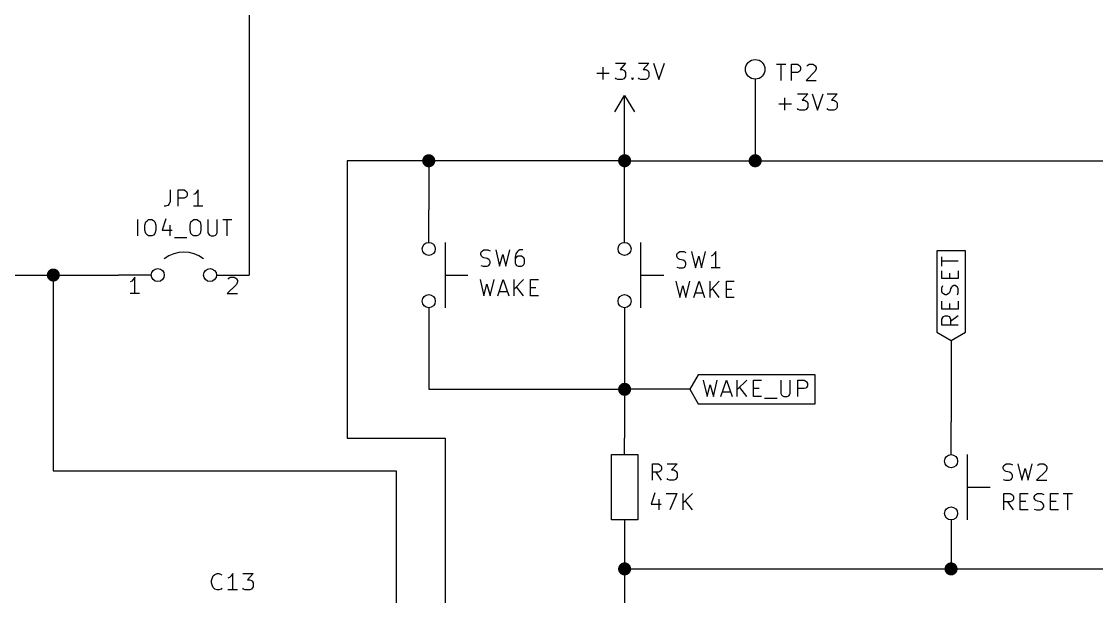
# Model space of a CAD drawing. Extents: x 10 to 410, y -287 to -10.
# Drawn here: x 245.2 to 328.8, y -243.4 to -198.7 of the extents above; entities that cross this region are included whole.
import ezdxf

# ---------------------------------------------------------------- set-up
doc = ezdxf.new("R2010")
doc.units = 0
doc.header["$MEASUREMENT"] = 0
for name, color, linetype in [('CYAN2', 4, 'CONTINUOUS'), ('GREEN2', 3, 'CONTINUOUS'), ('RED2', 1, 'CONTINUOUS')]:
    doc.layers.add(name, color=color, linetype=linetype)

msp = doc.modelspace()

# ---------------------------------------------------------------- linework, layer by layer
at = {"layer": 'CYAN2', "linetype": 'CONTINUOUS'}
for p, q in [((290.424, -203.225), (290.424, -202.26)), ((291.389, -201.955), (292.176, -201.955)), ((292.176, -201.955), (291.744, -202.438)), ((293.192, -201.955), (293.98, -201.955)), ((293.98, -201.955), (293.548, -202.438)), ((294.335, -201.955), (294.767, -203.225)), ((294.767, -203.225), (295.199, -201.955)), ((303.911, -202.032), (304.648, -202.032)), ((304.292, -203.302), (304.292, -202.032)), ((305.079, -203.302), (305.079, -202.032)), ((305.079, -202.032), (305.562, -202.032)), ((305.562, -202.032), (305.664, -202.108)), ((305.664, -202.108), (305.74, -202.159)), ((305.74, -202.159), (305.791, -202.286)), ((305.791, -202.286), (305.791, -202.463)), ((306.273, -202.159), (306.349, -202.108)), ((306.349, -202.108), (306.451, -202.032)), ((306.451, -202.032), (306.756, -202.032)), ((306.756, -202.032), (306.883, -202.108)), ((306.883, -202.108), (306.934, -202.159)), ((306.934, -202.159), (307.01, -202.286)), ((307.01, -202.387), (306.934, -202.59)), ((307.01, -202.286), (307.01, -202.387)), ((289.941, -202.743), (290.906, -202.743)), ((291.44, -203.175), (291.389, -203.098)), ((291.567, -203.225), (291.44, -203.175)), ((291.922, -203.225), (291.567, -203.225)), ((291.744, -202.438), (291.922, -202.438)), ((291.922, -202.438), (292.049, -202.514)), ((292.049, -203.175), (291.922, -203.225)), ((292.049, -202.514), (292.1, -202.565)), ((292.1, -203.098), (292.049, -203.175)), ((292.1, -202.565), (292.176, -202.692)), ((292.176, -202.997), (292.1, -203.098)), ((292.176, -202.692), (292.176, -202.997)), ((292.659, -203.175), (292.71, -203.098)), ((292.71, -203.225), (292.659, -203.175)), ((292.71, -203.098), (292.76, -203.175)), ((292.71, -203.098), (292.71, -203.225)), ((292.76, -203.175), (292.71, -203.225)), ((293.243, -203.175), (293.192, -203.098)), ((293.37, -203.225), (293.243, -203.175)), ((293.751, -203.225), (293.37, -203.225)), ((293.548, -202.438), (293.751, -202.438)), ((293.751, -202.438), (293.853, -202.514)), ((293.853, -203.175), (293.751, -203.225)), ((293.853, -202.514), (293.929, -202.565)), ((293.929, -203.098), (293.853, -203.175)), ((293.929, -202.565), (293.98, -202.692)), ((293.98, -202.997), (293.929, -203.098)), ((293.98, -202.692), (293.98, -202.997)), ((305.562, -202.692), (305.079, -202.692)), ((305.664, -202.641), (305.562, -202.692)), ((305.74, -202.59), (305.664, -202.641)), ((305.791, -202.463), (305.74, -202.59)), ((306.934, -202.59), (306.222, -203.302)), ((306.222, -203.302), (307.01, -203.302)), ((304.571, -205.613), (304.571, -204.648)), ((305.562, -204.343), (306.349, -204.343)), ((306.349, -204.343), (305.918, -204.826)), ((305.918, -204.826), (306.095, -204.826)), ((306.095, -204.826), (306.222, -204.902)), ((306.222, -204.902), (306.273, -204.953)), ((306.705, -204.343), (307.111, -205.613)), ((307.111, -205.613), (307.543, -204.343)), ((307.848, -204.343), (308.635, -204.343)), ((308.635, -204.343), (308.204, -204.826)), ((308.204, -204.826), (308.381, -204.826)), ((308.381, -204.826), (308.508, -204.902)), ((308.508, -204.902), (308.585, -204.953)), ((304.089, -205.13), (305.079, -205.13)), ((305.613, -205.562), (305.562, -205.486)), ((305.74, -205.613), (305.613, -205.562)), ((306.095, -205.613), (305.74, -205.613)), ((306.222, -205.562), (306.095, -205.613)), ((306.273, -205.486), (306.222, -205.562)), ((306.273, -204.953), (306.349, -205.08)), ((306.349, -205.384), (306.273, -205.486)), ((306.349, -205.08), (306.349, -205.384)), ((307.899, -205.562), (307.848, -205.486)), ((308.026, -205.613), (307.899, -205.562)), ((308.381, -205.613), (308.026, -205.613)), ((308.508, -205.562), (308.381, -205.613)), ((308.585, -205.486), (308.508, -205.562)), ((308.585, -204.953), (308.635, -205.08)), ((308.635, -205.384), (308.585, -205.486)), ((308.635, -205.08), (308.635, -205.384)), ((256.743, -211.811), (256.743, -212.725)), ((257.353, -213.081), (257.353, -211.811)), ((257.353, -211.811), (257.835, -211.811)), ((257.835, -211.811), (257.937, -211.887)), ((257.937, -212.42), (257.835, -212.471)), ((257.937, -211.887), (258.013, -211.938)), ((258.013, -212.369), (257.937, -212.42)), ((258.013, -211.938), (258.064, -212.065)), ((258.064, -212.242), (258.013, -212.369)), ((258.064, -212.065), (258.064, -212.242)), ((258.674, -212.115), (258.547, -212.166)), ((258.801, -211.988), (258.674, -212.115)), ((258.928, -211.811), (258.801, -211.988)), ((258.928, -213.081), (258.928, -211.811)), ((256.388, -213.081), (256.261, -213.081)), ((256.565, -213.03), (256.388, -213.081)), ((256.667, -212.903), (256.565, -213.03)), ((256.743, -212.725), (256.667, -212.903)), ((257.835, -212.471), (257.353, -212.471)), ((259.283, -213.081), (258.547, -213.081)), ((254.229, -215.392), (254.229, -214.122)), ((254.965, -214.198), (255.067, -214.122)), ((255.067, -214.122), (255.321, -214.122)), ((255.321, -214.122), (255.448, -214.198)), ((256.413, -214.071), (256.108, -214.96)), ((258.47, -214.198), (258.572, -214.122)), ((258.572, -214.122), (258.826, -214.122)), ((258.826, -214.122), (258.953, -214.198)), ((259.664, -214.122), (259.664, -215.163)), ((260.401, -215.163), (260.401, -214.122)), ((260.833, -214.122), (261.544, -214.122)), ((261.188, -215.392), (261.188, -214.122)), ((254.762, -214.554), (254.838, -214.3)), ((254.762, -214.96), (254.762, -214.554)), ((254.838, -215.214), (254.762, -214.96)), ((254.838, -214.3), (254.965, -214.198)), ((255.448, -214.198), (255.549, -214.3)), ((255.549, -214.3), (255.626, -214.554)), ((255.626, -214.96), (255.549, -215.214)), ((255.626, -214.554), (255.626, -214.96)), ((256.108, -214.96), (256.896, -214.96)), ((256.718, -214.554), (256.718, -215.392)), ((258.293, -214.554), (258.343, -214.3)), ((258.293, -214.96), (258.293, -214.554)), ((258.343, -215.214), (258.293, -214.96)), ((258.343, -214.3), (258.47, -214.198)), ((258.953, -214.198), (259.08, -214.3)), ((259.08, -214.3), (259.131, -214.554)), ((259.131, -214.96), (259.08, -215.214)), ((259.131, -214.554), (259.131, -214.96)), ((254.965, -215.341), (254.838, -215.214)), ((255.067, -215.392), (254.965, -215.341)), ((255.321, -215.392), (255.067, -215.392)), ((255.448, -215.341), (255.321, -215.392)), ((255.549, -215.214), (255.448, -215.341)), ((257.073, -215.519), (258.039, -215.519)), ((258.47, -215.341), (258.343, -215.214)), ((258.572, -215.392), (258.47, -215.341)), ((258.826, -215.392), (258.572, -215.392)), ((258.953, -215.341), (258.826, -215.392)), ((259.08, -215.214), (258.953, -215.341)), ((259.664, -215.163), (259.74, -215.265)), ((259.74, -215.265), (259.791, -215.341)), ((259.791, -215.341), (259.918, -215.392)), ((259.918, -215.392), (260.147, -215.392)), ((260.147, -215.392), (260.274, -215.341)), ((260.274, -215.341), (260.35, -215.265)), ((260.35, -215.265), (260.401, -215.163)), ((280.924, -216.738), (280.975, -216.611)), ((280.975, -216.611), (281.051, -216.56)), ((281.051, -216.56), (281.153, -216.484)), ((281.153, -216.484), (281.457, -216.484)), ((281.457, -216.484), (281.635, -216.56)), ((282.067, -216.484), (282.372, -217.754)), ((282.854, -217.754), (283.159, -216.484)), ((283.769, -216.611), (283.642, -216.789)), ((283.82, -216.56), (283.769, -216.611)), ((283.947, -216.484), (283.82, -216.56)), ((284.175, -216.484), (283.947, -216.484)), ((296.291, -216.687), (296.393, -216.611)), ((296.393, -216.611), (296.697, -216.611)), ((296.697, -216.611), (296.875, -216.687)), ((297.307, -216.611), (297.612, -217.881)), ((298.094, -217.881), (298.399, -216.611)), ((299.187, -216.611), (299.06, -216.789)), ((299.187, -217.881), (299.187, -216.611)), ((280.924, -216.84), (280.924, -216.738)), ((280.975, -216.967), (280.924, -216.84)), ((281.051, -217.043), (280.975, -216.967)), ((281.153, -217.094), (281.051, -217.043)), ((281.407, -217.145), (281.153, -217.094)), ((281.534, -217.221), (281.407, -217.145)), ((281.584, -217.272), (281.534, -217.221)), ((281.635, -217.399), (281.584, -217.272)), ((281.635, -217.526), (281.635, -217.399)), ((282.372, -217.754), (282.626, -216.84)), ((282.626, -216.84), (282.854, -217.754)), ((283.642, -216.789), (283.591, -217.043)), ((283.591, -217.043), (283.591, -217.526)), ((283.642, -217.094), (283.591, -217.221)), ((283.693, -217.043), (283.642, -217.094)), ((283.82, -216.967), (283.693, -217.043)), ((284.074, -216.967), (283.82, -216.967)), ((284.175, -217.043), (284.074, -216.967)), ((284.251, -217.094), (284.175, -217.043)), ((284.302, -217.221), (284.251, -217.094)), ((284.302, -217.526), (284.302, -217.221)), ((296.164, -216.865), (296.215, -216.738)), ((296.164, -216.967), (296.164, -216.865)), ((296.215, -217.094), (296.164, -216.967)), ((296.215, -216.738), (296.291, -216.687)), ((296.291, -217.17), (296.215, -217.094)), ((296.393, -217.221), (296.291, -217.17)), ((296.647, -217.272), (296.393, -217.221)), ((296.774, -217.348), (296.647, -217.272)), ((296.824, -217.399), (296.774, -217.348)), ((296.875, -217.526), (296.824, -217.399)), ((297.612, -217.881), (297.866, -216.967)), ((297.866, -216.967), (298.094, -217.881)), ((298.933, -216.916), (298.831, -216.967)), ((299.06, -216.789), (298.933, -216.916)), ((280.924, -217.703), (281.102, -217.754)), ((281.102, -217.754), (281.407, -217.754)), ((281.407, -217.754), (281.534, -217.703)), ((281.534, -217.703), (281.584, -217.627)), ((281.584, -217.627), (281.635, -217.526)), ((283.591, -217.526), (283.642, -217.627)), ((283.642, -217.627), (283.693, -217.703)), ((283.693, -217.703), (283.82, -217.754)), ((283.82, -217.754), (284.074, -217.754)), ((284.074, -217.754), (284.175, -217.703)), ((284.175, -217.703), (284.251, -217.627)), ((284.251, -217.627), (284.302, -217.526)), ((296.164, -217.83), (296.342, -217.881)), ((296.342, -217.881), (296.647, -217.881)), ((296.647, -217.881), (296.774, -217.83)), ((296.774, -217.83), (296.824, -217.754)), ((296.824, -217.754), (296.875, -217.653)), ((296.875, -217.653), (296.875, -217.526)), ((299.542, -217.881), (298.831, -217.881)), ((280.848, -218.796), (281.153, -220.066)), ((281.635, -220.066), (281.94, -218.796)), ((282.245, -220.066), (282.651, -218.796)), ((282.651, -218.796), (283.083, -220.066)), ((283.515, -220.066), (283.515, -218.796)), ((284.226, -218.796), (283.515, -219.532)), ((284.785, -220.066), (284.785, -218.796)), ((284.785, -218.796), (285.394, -218.796)), ((296.088, -218.923), (296.393, -220.193)), ((296.875, -220.193), (297.18, -218.923)), ((297.485, -220.193), (297.891, -218.923)), ((297.891, -218.923), (298.323, -220.193)), ((298.755, -220.193), (298.755, -218.923)), ((299.466, -218.923), (298.755, -219.659)), ((300.025, -220.193), (300.025, -218.923)), ((300.025, -218.923), (300.634, -218.923)), ((281.153, -220.066), (281.381, -219.151)), ((281.381, -219.151), (281.635, -220.066)), ((282.372, -219.71), (282.956, -219.71)), ((284.226, -220.066), (283.693, -219.354)), ((284.785, -219.405), (285.191, -219.405)), ((296.393, -220.193), (296.621, -219.278)), ((296.621, -219.278), (296.875, -220.193)), ((297.612, -219.837), (298.196, -219.837)), ((299.466, -220.193), (298.933, -219.481)), ((300.025, -219.532), (300.431, -219.532)), ((285.394, -220.066), (284.785, -220.066)), ((300.634, -220.193), (300.025, -220.193)), ((294.259, -234.391), (294.259, -233.121)), ((294.259, -233.121), (294.742, -233.121)), ((294.742, -233.121), (294.843, -233.197)), ((294.843, -233.197), (294.919, -233.248)), ((294.919, -233.248), (294.97, -233.375)), ((295.402, -233.121), (296.189, -233.121)), ((296.189, -233.121), (295.758, -233.604)), ((321.564, -233.375), (321.615, -233.248)), ((321.615, -233.248), (321.691, -233.197)), ((321.691, -233.197), (321.793, -233.121)), ((321.793, -233.121), (322.097, -233.121)), ((322.097, -233.121), (322.275, -233.197)), ((322.707, -233.121), (323.012, -234.391)), ((323.494, -234.391), (323.799, -233.121)), ((324.231, -233.248), (324.282, -233.197)), ((324.282, -233.197), (324.409, -233.121)), ((324.409, -233.121), (324.714, -233.121)), ((324.714, -233.121), (324.815, -233.197)), ((324.815, -233.197), (324.891, -233.248)), ((324.891, -233.248), (324.942, -233.375)), ((294.742, -233.782), (294.259, -233.782)), ((294.97, -234.391), (294.564, -233.782)), ((294.843, -233.731), (294.742, -233.782)), ((294.919, -233.68), (294.843, -233.731)), ((294.97, -233.553), (294.919, -233.68)), ((294.97, -233.375), (294.97, -233.553)), ((295.758, -233.604), (295.935, -233.604)), ((295.935, -233.604), (296.062, -233.68)), ((296.062, -233.68), (296.113, -233.731)), ((296.113, -233.731), (296.189, -233.858)), ((296.189, -234.163), (296.113, -234.264)), ((296.189, -233.858), (296.189, -234.163)), ((321.564, -233.477), (321.564, -233.375)), ((321.615, -233.604), (321.564, -233.477)), ((321.691, -233.68), (321.615, -233.604)), ((321.793, -233.731), (321.691, -233.68)), ((322.047, -233.782), (321.793, -233.731)), ((322.174, -233.858), (322.047, -233.782)), ((322.224, -233.909), (322.174, -233.858)), ((322.275, -234.036), (322.224, -233.909)), ((322.224, -234.264), (322.275, -234.163)), ((322.275, -234.163), (322.275, -234.036)), ((323.012, -234.391), (323.266, -233.477)), ((323.266, -233.477), (323.494, -234.391)), ((324.891, -233.68), (324.155, -234.391)), ((324.942, -233.477), (324.891, -233.68)), ((324.942, -233.375), (324.942, -233.477)), ((295.453, -234.34), (295.402, -234.264)), ((295.58, -234.391), (295.453, -234.34)), ((295.935, -234.391), (295.58, -234.391)), ((296.062, -234.34), (295.935, -234.391)), ((296.113, -234.264), (296.062, -234.34)), ((321.564, -234.34), (321.742, -234.391)), ((321.742, -234.391), (322.047, -234.391)), ((322.047, -234.391), (322.174, -234.34)), ((322.174, -234.34), (322.224, -234.264)), ((324.155, -234.391), (324.942, -234.391)), ((294.462, -235.382), (294.157, -236.271)), ((294.767, -235.864), (294.767, -236.703)), ((295.326, -235.433), (296.164, -235.433)), ((296.164, -235.433), (295.631, -236.703)), ((296.647, -236.703), (296.647, -235.433)), ((297.383, -235.433), (296.647, -236.169)), ((321.615, -236.703), (321.615, -235.433)), ((321.615, -235.433), (322.097, -235.433)), ((322.097, -235.433), (322.224, -235.509)), ((322.224, -235.509), (322.301, -235.56)), ((322.301, -235.56), (322.351, -235.687)), ((322.351, -235.864), (322.301, -235.991)), ((322.351, -235.687), (322.351, -235.864)), ((322.885, -236.703), (322.885, -235.433)), ((322.885, -235.433), (323.494, -235.433)), ((323.977, -235.687), (324.053, -235.56)), ((323.977, -235.788), (323.977, -235.687)), ((324.053, -235.915), (323.977, -235.788)), ((324.053, -235.56), (324.104, -235.509)), ((324.104, -235.509), (324.231, -235.433)), ((324.231, -235.433), (324.536, -235.433)), ((324.536, -235.433), (324.714, -235.509)), ((325.247, -236.703), (325.247, -235.433)), ((325.247, -235.433), (325.857, -235.433)), ((326.212, -235.433), (326.949, -235.433)), ((326.593, -236.703), (326.593, -235.433)), ((294.157, -236.271), (294.945, -236.271)), ((297.383, -236.703), (296.824, -235.991)), ((322.097, -236.093), (321.615, -236.093)), ((322.351, -236.703), (321.92, -236.093)), ((322.224, -236.042), (322.097, -236.093)), ((322.301, -235.991), (322.224, -236.042)), ((322.885, -236.042), (323.317, -236.042)), ((323.494, -236.703), (322.885, -236.703)), ((323.977, -236.652), (324.155, -236.703)), ((324.104, -235.991), (324.053, -235.915)), ((324.231, -236.042), (324.104, -235.991)), ((324.155, -236.703), (324.46, -236.703)), ((324.46, -236.093), (324.231, -236.042)), ((324.587, -236.169), (324.46, -236.093)), ((324.46, -236.703), (324.587, -236.652)), ((324.637, -236.22), (324.587, -236.169)), ((324.587, -236.652), (324.637, -236.576)), ((324.714, -236.347), (324.637, -236.22)), ((324.637, -236.576), (324.714, -236.474)), ((324.714, -236.474), (324.714, -236.347)), ((325.247, -236.042), (325.679, -236.042)), ((325.857, -236.703), (325.247, -236.703)), ((260.223, -241.732), (260.401, -241.656)), ((260.401, -241.656), (260.528, -241.656)), ((260.528, -241.656), (260.706, -241.732)), ((261.62, -241.656), (261.493, -241.833)), ((261.62, -242.926), (261.62, -241.656)), ((262.407, -241.656), (263.195, -241.656)), ((263.195, -241.656), (262.763, -242.138)), ((259.969, -242.214), (260.045, -241.96)), ((259.969, -242.392), (259.969, -242.214)), ((260.045, -242.621), (259.969, -242.392)), ((260.045, -241.96), (260.096, -241.833)), ((260.096, -241.833), (260.223, -241.732)), ((260.706, -241.732), (260.756, -241.783)), ((261.366, -241.96), (261.239, -242.011)), ((261.493, -241.833), (261.366, -241.96)), ((262.763, -242.138), (262.941, -242.138)), ((262.941, -242.138), (263.068, -242.214)), ((263.068, -242.214), (263.119, -242.265)), ((263.119, -242.265), (263.195, -242.392)), ((263.195, -242.392), (263.195, -242.697)), ((260.096, -242.748), (260.045, -242.621)), ((260.223, -242.875), (260.096, -242.748)), ((260.401, -242.926), (260.223, -242.875)), ((260.528, -242.926), (260.401, -242.926)), ((260.706, -242.875), (260.528, -242.926)), ((260.756, -242.799), (260.706, -242.875)), ((261.976, -242.926), (261.239, -242.926)), ((262.458, -242.875), (262.407, -242.799)), ((262.585, -242.926), (262.458, -242.875)), ((262.941, -242.926), (262.585, -242.926)), ((263.068, -242.875), (262.941, -242.926)), ((263.119, -242.799), (263.068, -242.875)), ((263.195, -242.697), (263.119, -242.799))]:
    msp.add_line(p, q, dxfattribs=at)
at = {"layer": 'GREEN2', "linetype": 'CONTINUOUS'}
for p, q in [((262.89, -177.8), (262.89, -218.44)), ((302.26, -205.74), (302.26, -209.55)), ((292.1, -209.55), (292.1, -207.01)), ((276.86, -209.55), (270.51, -209.55)), ((270.51, -209.55), (270.51, -231.14)), ((292.1, -209.55), (276.86, -209.55)), ((276.86, -209.55), (276.86, -213.36)), ((292.1, -213.36), (292.1, -209.55)), ((292.1, -209.55), (302.26, -209.55)), ((302.26, -209.55), (393.7, -209.55)), ((195.58, -218.44), (247.65, -218.44)), ((247.65, -218.44), (247.65, -233.68)), ((247.65, -218.44), (252.73, -218.44)), ((276.86, -223.52), (276.86, -227.33)), ((292.1, -223.52), (292.1, -227.33)), ((317.5, -223.52), (317.5, -229.87)), ((276.86, -227.33), (292.1, -227.33)), ((297.18, -227.33), (292.1, -227.33)), ((292.1, -227.33), (292.1, -231.14)), ((270.51, -231.14), (278.13, -231.14)), ((278.13, -231.14), (278.13, -254)), ((247.65, -233.68), (274.32, -233.68)), ((274.32, -233.68), (274.32, -256.54)), ((292.1, -238.76), (292.1, -241.3)), ((317.5, -240.03), (317.5, -241.3)), ((292.1, -241.3), (292.1, -245.11)), ((292.1, -241.3), (317.5, -241.3)), ((317.5, -241.3), (332.74, -241.3))]:
    msp.add_line(p, q, dxfattribs=at)
at = {"layer": 'GREEN2', "const_width": 0.508}
for points in [[(276.606, -209.55, 1), (277.114, -209.55, 1)], [(291.846, -209.55, 1), (292.354, -209.55, 1)], [(302.006, -209.55, 1), (302.514, -209.55, 1)], [(247.396, -218.44, 1), (247.904, -218.44, 1)], [(291.846, -227.33, 1), (292.354, -227.33, 1)], [(291.846, -241.3, 1), (292.354, -241.3, 1)], [(317.246, -241.3, 1), (317.754, -241.3, 1)]]:
    msp.add_lwpolyline(points, format="xyb", close=True, dxfattribs=at)
at = {"layer": 'RED2', "linetype": 'CONTINUOUS'}
for p, q in [((302.26, -203.2), (302.26, -205.74)), ((291.338, -205.74), (292.1, -204.47)), ((292.1, -207.01), (292.1, -204.47)), ((292.1, -204.47), (292.862, -205.74)), ((276.86, -215.9), (276.86, -213.36)), ((292.1, -215.9), (292.1, -213.36)), ((278.13, -215.9), (278.13, -220.98)), ((293.37, -220.98), (293.37, -215.9)), ((317.5, -216.56), (316.382, -216.56)), ((316.382, -216.56), (316.382, -222.885)), ((318.618, -216.56), (317.5, -216.56)), ((318.618, -222.885), (318.618, -216.56)), ((316.789, -217.754), (316.789, -217.018)), ((318.059, -217.373), (316.789, -217.373)), ((316.789, -218.719), (316.789, -218.11)), ((317.398, -218.719), (317.398, -218.288)), ((318.059, -218.11), (318.059, -218.719)), ((255.27, -218.44), (252.73, -218.44)), ((253.746, -218.923), (253.619, -218.973)), ((253.873, -218.796), (253.746, -218.923)), ((254, -218.618), (253.873, -218.796)), ((254, -219.888), (254, -218.618)), ((260.35, -218.44), (262.89, -218.44)), ((261.239, -218.745), (261.315, -218.694)), ((261.315, -218.694), (261.417, -218.618)), ((261.417, -218.618), (261.722, -218.618)), ((261.722, -218.618), (261.849, -218.694)), ((261.849, -218.694), (261.899, -218.745)), ((261.899, -218.745), (261.976, -218.872)), ((261.976, -218.973), (261.899, -219.177)), ((261.976, -218.872), (261.976, -218.973)), ((278.13, -218.44), (279.908, -218.44)), ((293.37, -218.44), (295.148, -218.44)), ((318.059, -218.719), (316.789, -218.719)), ((254.356, -219.888), (253.619, -219.888)), ((261.899, -219.177), (261.188, -219.888)), ((261.188, -219.888), (261.976, -219.888)), ((316.789, -219.431), (316.865, -219.253)), ((316.789, -219.735), (316.789, -219.431)), ((316.865, -219.862), (316.789, -219.735)), ((316.916, -219.913), (316.865, -219.862)), ((317.043, -219.989), (316.916, -219.913)), ((317.271, -219.913), (317.144, -219.989)), ((317.348, -219.862), (317.271, -219.913)), ((317.398, -219.735), (317.348, -219.862)), ((317.449, -219.507), (317.398, -219.735)), ((317.525, -219.38), (317.449, -219.507)), ((317.576, -219.329), (317.525, -219.38)), ((317.703, -219.253), (317.576, -219.329)), ((317.83, -219.253), (317.703, -219.253)), ((317.932, -219.329), (317.83, -219.253)), ((318.008, -219.38), (317.932, -219.329)), ((318.059, -219.507), (318.008, -219.38)), ((318.008, -219.989), (318.059, -219.812)), ((318.059, -219.812), (318.059, -219.507)), ((316.789, -221.082), (316.789, -220.472)), ((317.144, -219.989), (317.043, -219.989)), ((317.398, -221.082), (317.398, -220.65)), ((318.059, -220.472), (318.059, -221.082)), ((276.86, -220.98), (276.86, -223.52)), ((292.1, -220.98), (292.1, -223.52)), ((318.059, -221.082), (316.789, -221.082)), ((316.916, -221.666), (317.043, -221.615)), ((317.043, -221.615), (317.221, -221.615)), ((317.221, -221.615), (317.348, -221.666)), ((318.059, -221.615), (317.449, -222.047)), ((316.789, -221.869), (316.865, -221.742)), ((316.789, -222.352), (316.789, -221.869)), ((318.059, -222.352), (316.789, -222.352)), ((316.865, -221.742), (316.916, -221.666)), ((317.348, -221.666), (317.398, -221.742)), ((317.398, -221.742), (317.449, -221.869)), ((317.449, -221.869), (317.449, -222.352)), ((316.382, -222.885), (317.5, -223.52)), ((317.5, -223.52), (318.618, -222.885)), ((297.815, -226.212), (297.18, -227.33)), ((306.934, -226.212), (297.815, -226.212)), ((298.221, -226.619), (298.526, -227.889)), ((299.009, -227.889), (299.314, -226.619)), ((299.593, -227.889), (300.025, -226.619)), ((300.025, -226.619), (300.457, -227.889)), ((300.863, -227.889), (300.863, -226.619)), ((301.6, -226.619), (300.863, -227.355)), ((302.133, -227.889), (302.133, -226.619)), ((302.133, -226.619), (302.743, -226.619)), ((304.267, -226.619), (304.267, -227.66)), ((304.978, -227.66), (304.978, -226.619)), ((305.587, -227.889), (305.587, -226.619)), ((305.587, -226.619), (306.07, -226.619)), ((306.07, -226.619), (306.197, -226.695)), ((306.934, -227.33), (306.934, -226.212)), ((297.18, -227.33), (297.815, -228.448)), ((298.526, -227.889), (298.755, -226.974)), ((298.755, -226.974), (299.009, -227.889)), ((301.6, -227.889), (301.066, -227.178)), ((302.133, -227.228), (302.565, -227.228)), ((306.07, -227.279), (305.587, -227.279)), ((306.197, -227.228), (306.07, -227.279)), ((306.197, -226.695), (306.248, -226.746)), ((306.248, -227.178), (306.197, -227.228)), ((306.248, -226.746), (306.324, -226.873)), ((306.324, -227.051), (306.248, -227.178)), ((306.324, -226.873), (306.324, -227.051)), ((306.934, -228.448), (306.934, -227.33)), ((299.72, -227.533), (300.33, -227.533)), ((302.743, -227.889), (302.133, -227.889)), ((302.997, -228.016), (303.962, -228.016)), ((304.267, -227.66), (304.317, -227.762)), ((304.317, -227.762), (304.394, -227.838)), ((304.394, -227.838), (304.495, -227.889)), ((304.495, -227.889), (304.749, -227.889)), ((304.749, -227.889), (304.876, -227.838)), ((304.876, -227.838), (304.927, -227.762)), ((304.927, -227.762), (304.978, -227.66)), ((297.815, -228.448), (306.934, -228.448)), ((317.5, -232.41), (317.5, -229.87)), ((292.1, -232.41), (292.1, -231.14)), ((291.084, -237.49), (291.084, -232.41)), ((291.084, -232.41), (293.116, -232.41)), ((293.116, -232.41), (293.116, -237.49)), ((318.77, -237.49), (318.77, -232.41)), ((318.77, -234.95), (320.548, -234.95)), ((293.116, -237.49), (291.084, -237.49)), ((292.1, -237.49), (292.1, -238.76)), ((317.5, -237.49), (317.5, -240.03))]:
    msp.add_line(p, q, dxfattribs=at)
at = {"layer": 'RED2'}
for centre, radius in [((302.26, -202.438), 0.762), ((276.86, -216.408), 0.508), ((292.1, -216.408), 0.508), ((255.778, -218.44), 0.508), ((259.842, -218.44), 0.508), ((276.86, -220.472), 0.508), ((292.1, -220.472), 0.508), ((317.5, -232.918), 0.508), ((317.5, -236.982), 0.508)]:
    msp.add_circle(centre, radius, dxfattribs=at)
msp.add_arc((257.81, -219.202), 2.54, -306.9, -233.1, dxfattribs=at)

doc.saveas('drawing.dxf')
